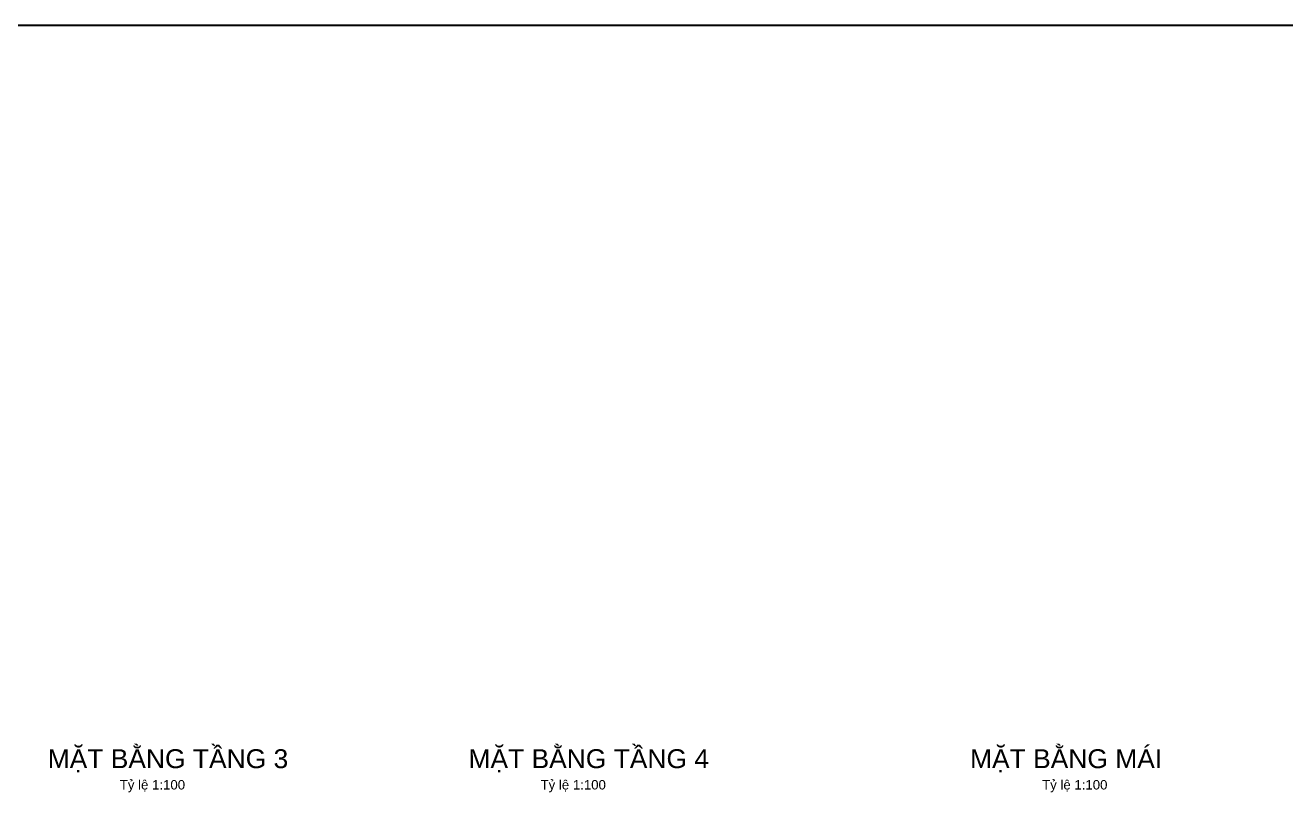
# Model space of a CAD drawing. Header units: millimetres. Extents: x -127141 to 682685, y -1234500 to 49778.
# Drawn here: x 277006 to 347040, y 6321 to 49778 of the extents above; entities that cross this region are included whole.
import ezdxf
from ezdxf.enums import TextEntityAlignment as Align

# ---------------------------------------------------------------- set-up
doc = ezdxf.new("R2010")
doc.units = ezdxf.units.MM
doc.header["$MEASUREMENT"] = 0
doc.layers.add('A-KY HIEU', color=34, linetype='Continuous', lineweight=20)
doc.styles.add('A1-arial', font='arial.ttf', dxfattribs={"width": 0.8})

# ---------------------------------------------------------------- blocks, each defined once
blk = doc.blocks.new('Drawing Title - Metric')
at = {"style": 'A1-arial', "flags": 8}
blk.add_attdef('VIEWNAME', text='', height=4, dxfattribs=at).set_placement((25.62, -12.99), align=Align.BOTTOM_LEFT)
blk.add_attdef('VPSCALE', text='', height=2, dxfattribs=at).set_placement((54.7, -14.31), align=Align.TOP_RIGHT)

msp = doc.modelspace()

# ---------------------------------------------------------------- linework, layer by layer
at = {"layer": 'Defpoints', "color": 2}
msp.add_lwpolyline([(-127141.3, 49777.6), (682684.8, 49777.6), (682684.8, -944114.4), (-127141.3, -944114.4)], close=True, dxfattribs=at)

# ---------------------------------------------------------------- block references
at = {"layer": 'A-KY HIEU', "xscale": 262.5, "yscale": 262.5, "zscale": 262.5}
for p, values in [((271529.3, 11616.4, 0), {'VPSCALE': 'Tỷ lệ 1:100', 'VIEWNAME': 'MẶT BẰNG TẦNG 3'}), ((294907.3, 11616.4, 0), {'VPSCALE': 'Tỷ lệ 1:100', 'VIEWNAME': 'MẶT BẰNG TẦNG 4'}), ((322771.9, 11616.4, 0), {'VPSCALE': 'Tỷ lệ 1:100', 'VIEWNAME': 'MẶT BẰNG MÁI'})]:
    msp.add_blockref('Drawing Title - Metric', p, dxfattribs=at).add_auto_attribs(values)

doc.saveas('drawing.dxf')
